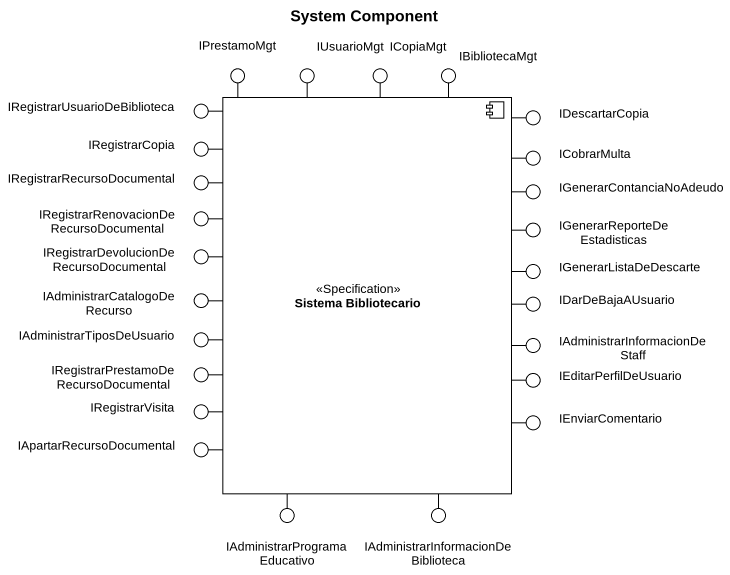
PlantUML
@startuml
title System Component
() IPrestamoMgt
() IUsuarioMgt
() ICopiaMgt
() IBibliotecaMgt
() "IRegistrarUsuarioDeBiblioteca" as IRegistrarUsuarioDeBibliotec
component "Sistema Bibliotecario" as Sistema_Bibliotecario <<Specification>>
() IDescartarCopia
() IRegistrarCopia
() IRegistrarRecursoDocumental
() ICobrarMulta
() "IRegistrarRenovacionDeRecursoDocumental" as IRegistrarRenovacionDeRecurs
() IGenerarContanciaNoAdeudo
() "IGenerarReporteDeEstadisticas" as IGenerarReporteDeEstadistica
() "IRegistrarDevolucionDeRecursoDocumental" as IRegistrarDevolucionDeRecurs
() IGenerarListaDeDescarte
() "IAdministrarCatalogoDeRecurso" as IAdministrarCatalogoDeRecurs
() IAdministrarTiposDeUsuario
() IDarDeBajaAUsuario
() "IRegistrarPrestamoDeRecursoDocumental" as IRegistrarPrestamoDeRecursoD
() "IAdministrarInformacionDeStaff" as IAdministrarInformacionDeSta
() IEditarPerfilDeUsuario
() IRegistrarVisita
() IEnviarComentario
() IApartarRecursoDocumental
() "IAdministrarProgramaEducativo" as IAdministrarProgramaEducativ
() "IAdministrarInformacionDeBiblioteca" as IAdministrarInformacionDeBib
Sistema_Bibliotecario -up- IPrestamoMgt
Sistema_Bibliotecario -up- IUsuarioMgt
Sistema_Bibliotecario -up- ICopiaMgt
Sistema_Bibliotecario -up- IBibliotecaMgt
Sistema_Bibliotecario -up- IRegistrarUsuarioDeBibliotec
Sistema_Bibliotecario -up- IDescartarCopia
Sistema_Bibliotecario -up- IRegistrarCopia
Sistema_Bibliotecario -up- IRegistrarRecursoDocumental
Sistema_Bibliotecario -up- ICobrarMulta
Sistema_Bibliotecario -left- IRegistrarRenovacionDeRecurs
Sistema_Bibliotecario -up- IGenerarContanciaNoAdeudo
Sistema_Bibliotecario -right- IGenerarReporteDeEstadistica
Sistema_Bibliotecario -left- IRegistrarDevolucionDeRecurs
Sistema_Bibliotecario -right- IGenerarListaDeDescarte
Sistema_Bibliotecario -left- IAdministrarCatalogoDeRecurs
Sistema_Bibliotecario -left- IAdministrarTiposDeUsuario
Sistema_Bibliotecario -right- IDarDeBajaAUsuario
Sistema_Bibliotecario -left- IRegistrarPrestamoDeRecursoD
Sistema_Bibliotecario -right- IAdministrarInformacionDeSta
Sistema_Bibliotecario -right- IEditarPerfilDeUsuario
Sistema_Bibliotecario -- IRegistrarVisita
Sistema_Bibliotecario -- IEnviarComentario
Sistema_Bibliotecario -- IApartarRecursoDocumental
Sistema_Bibliotecario -- IAdministrarProgramaEducativ
Sistema_Bibliotecario -- IAdministrarInformacionDeBib
@enduml
